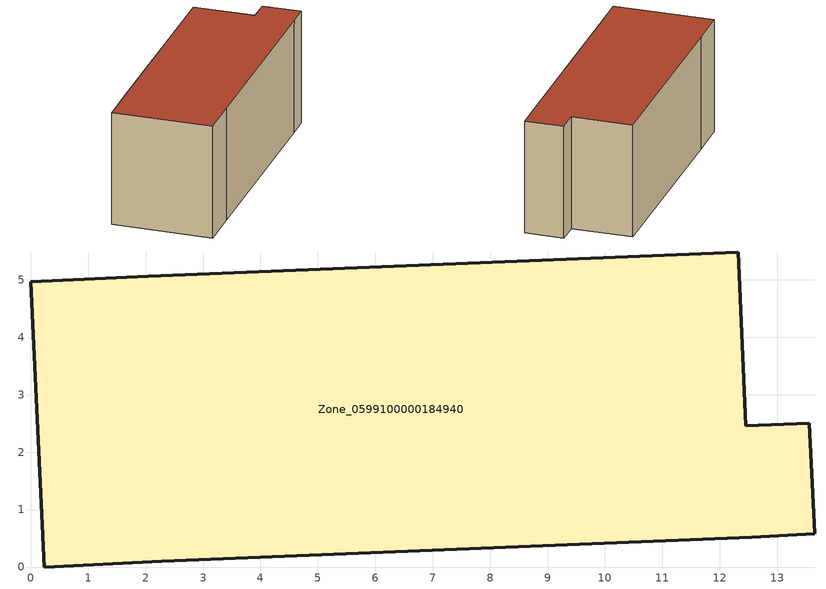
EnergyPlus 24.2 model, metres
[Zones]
Zone_0599100000184940
 floor ground (C_G): 0,4.97 2.05,5.07 12.32,5.49 12.45,2.46 13.55,2.5 13.65,0.57 12.55,0.52 2.28,0.1 0.23,0 z0
 wall outside (C_F): 2.05,5.07 0,4.97 0.23,0 2.28,0.1 12.55,0.52 13.65,0.57 13.55,2.5 12.45,2.46 12.32,5.49 2.05,5.07 z0:5.75
 roof outside (C_R): 13.55,2.5 12.45,2.46 12.32,5.49 2.05,5.07 0,4.97 0.23,0 2.28,0.1 12.55,0.52 13.65,0.57 z5.75
[BUILDING]
Pand.0599100000184940: North Axis=0; Terrain=City; Loads Convergence Tolerance Value=0.04; Temperature Convergence Tolerance Value=0.4; Solar Distribution=FullExterior; Maximum Number of Warmup Days=25; Minimum Number of Warmup Days=1
[Site:Location]
Rotterdam.The.Hague.AP_ZH_NLD Design_Conditions: Latitude=51.96; Longitude=4.45; Time Zone=1; Elevation=-4.5
[SITE:GROUNDTEMPERATURE:BUILDINGSURFACE]
18, 18, 18, 18, 18, 18, 18, 18, 18, 18, 18, 18
[MATERIAL] Thermal Absorptance=0.9; Solar Absorptance=0.7; Visible Absorptance=0.7
Name | Roughness | Thickness | Conductivity | Density | Specific Heat
G.TI.1946-1964 | MediumSmooth | 0.15 | 1 | 540 | 1210
F.TI.1946-1964 | Rough | 0.3 | 0.857143 | 1920 | 840
R.TI.1946-1964 | MediumRough | 0.2 | 0.277778 | 1500 | 1000
[CONSTRUCTION]
C_G: G.TI.1946-1964
C_F: F.TI.1946-1964
C_R: R.TI.1946-1964
[ZONE]
Zone_0599100000184940: Type=1; Multiplier=1; Ceiling Height=Autocalculate; Volume=Autocalculate; Floor Area=autocalculate; Part of Total Floor Area=Yes
[ZONEINFILTRATION:DESIGNFLOWRATE]
Infil_Zone_0599100000184940: Zone or ZoneList or Space or SpaceList=Zone_0599100000184940; Schedule=AlwaysOn; Design Flow Rate Calculation Method=Flow/Area; Flow Rate per Floor Area=0.003; Constant Term Coefficient=1; Temperature Term Coefficient=0; Velocity Term Coefficient=0; Velocity Squared Term Coefficient=0
[HVACTEMPLATE:ZONE:IDEALLOADSAIRSYSTEM]
Zone_0599100000184940: Maximum Heating Supply Air Temperature=50; Minimum Cooling Supply Air Temperature=13; Maximum Heating Supply Air Humidity Ratio=0.0156; Minimum Cooling Supply Air Humidity Ratio=0.0077; Heating Limit=NoLimit; Cooling Limit=NoLimit; Dehumidification Control Type=ConstantSensibleHeatRatio; Cooling Sensible Heat Ratio=0.7; Dehumidification Setpoint=60; Humidification Control Type=None; Humidification Setpoint=30; Outdoor Air Method=None; Outdoor Air Flow Rate per Person=0.00944; Outdoor Air Flow Rate per Zone Floor Area=0; Outdoor Air Flow Rate per Zone=0; Demand Controlled Ventilation Type=None; Outdoor Air Economizer Type=NoEconomizer; Heat Recovery Type=None; Sensible Heat Recovery Effectiveness=0.7; Latent Heat Recovery Effectiveness=0.65
[ZONECONTROL:THERMOSTAT]
ThermostatControl_Zone_0599100000184940: Zone or ZoneList=Zone_0599100000184940; Control Type Schedule=DualSetpointControlType; Control 1=Thermostat_Zone_0599100000184940; Temperature Difference Between Cutout And Setpoint=0
[THERMOSTATSETPOINT:DUALSETPOINT]
Thermostat_Zone_0599100000184940: Heating Setpoint Temperature Schedule=HeatingSetpoint_Zone_0599100000184940; Cooling Setpoint Temperature Schedule=CoolingSetpoint_Zone_0599100000184940
[SCHEDULE:COMPACT]
HeatingSetpoint_Zone_0599100000184940: Through: 12/31, For: AllDays, Until: 24:00, 21
CoolingSetpoint_Zone_0599100000184940: Through: 12/31, For: AllDays, Until: 24:00, 24
DualSetpointControlType: Through: 12/31, For: AllDays, Until: 24:00, 4
AlwaysOn: Through: 12/31, For: AllDays, Until: 24:00, 1
